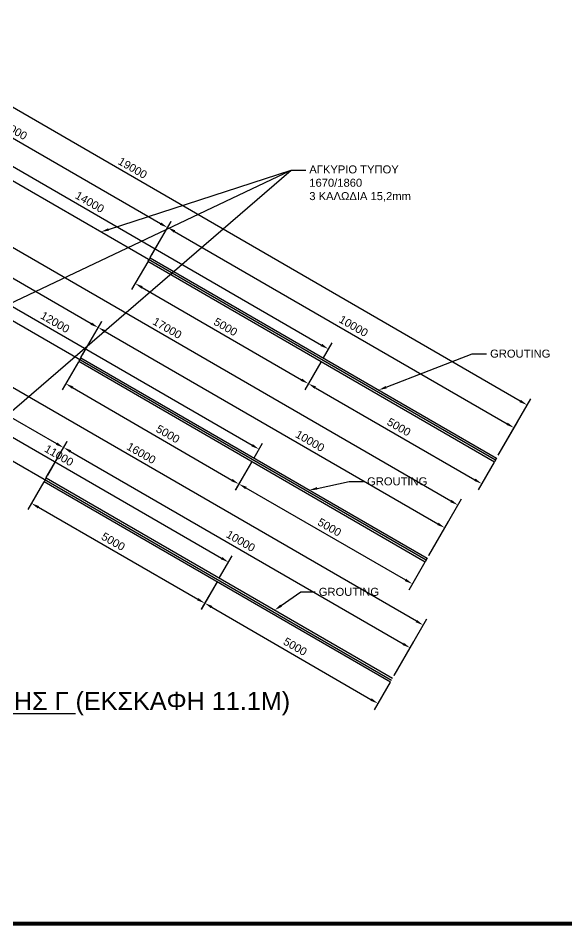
# Model space of a CAD drawing. Header units: inches. Extents: x 3 to 172, y -62 to 57.
# Drawn here: x 139.43 to 153.14, y 2.26 to 24.91 of the extents above; entities that cross this region are included whole.
import ezdxf
from ezdxf import colors
from ezdxf.entities.mleader import LeaderData, LeaderLine
from ezdxf.math import Vec2, Vec3

# ---------------------------------------------------------------- set-up
doc = ezdxf.new("R2010")
doc.units = ezdxf.units.IN
doc.header["$MEASUREMENT"] = 0
for name, color, linetype in [('BEAMS', 3, 'Continuous'), ('BORDER-1', 5, 'Continuous'), ('DETAILS', 3, 'Continuous'), ('PILES 1500', 3, 'Continuous'), ('STATICA', 3, 'Continuous'), ('TEXT', 3, 'Continuous')]:
    doc.layers.add(name, color=color, linetype=linetype)
doc.styles.add('arial greek', font='arial.ttf')
doc.styles.get("Standard").update_dxf_attribs({"font": 'arial.ttf'})
doc.styles.add('STYLE1', font='arial.ttf')
doc.styles.add('STYLE2', font='arial.ttf')
doc.dimstyles.new('1-100', dxfattribs={"dimtxt": 0.2, "dimasz": 0.2, "dimexe": 0.2, "dimexo": 0, "dimgap": 0.1, "dimtad": 1, "dimdec": 0, "dimlfac": 1000, "dimzin": 1, "dimdsep": 46, "dimtxsty": 'arial greek', "dimcen": 0.02, "dimclrd": 1, "dimclre": 1, "dimclrt": 3, "dimadec": 3, "dimazin": 0, "dimtfac": 0.1, "dimtdec": 0, "dimtmove": 0, "dimatfit": 2, "dimfxl": 1, "dimtolj": 1, "dimtzin": 0, "dimarcsym": 0})
doc.dimstyles.new('style 1', dxfattribs={"dimtxt": 0.2, "dimasz": 0.2, "dimexe": 0.18, "dimexo": 0.0625, "dimgap": 0.09, "dimtad": 1, "dimdec": 0, "dimlfac": 1000, "dimzin": 0, "dimdsep": 46, "dimtxsty": 'STYLE2', "dimcen": 0.09, "dimclrd": 1, "dimclre": 1, "dimclrt": 3, "dimadec": 3, "dimazin": 0, "dimtfac": 1, "dimtdec": 0, "dimtofl": 0, "dimtmove": 0, "dimatfit": 3, "dimfxl": 1, "dimtolj": 1, "dimtzin": 0, "dimarcsym": 0})

# ---------------------------------------------------------------- blocks, each defined once
blk = doc.blocks.new('*D122')
at = {"layer": 'DefPoints', "color": 0, "linetype": 'Continuous', "ltscale": 4, "transparency": 16777216}
for p in [(134.906, 23.384), (143.159, 19.678), (142.697, 18.879)]:
    blk.add_point(p, dxfattribs=at)
at = {"layer": 'DETAILS', "color": 1, "linetype": 'Continuous', "lineweight": -2, "ltscale": 4, "transparency": 16777216}
for p, q in [((134.937, 23.438), (135.458, 24.339)), ((135.541, 24.083), (142.986, 19.778)), ((142.729, 18.933), (143.249, 19.834))]:
    blk.add_line(p, q, dxfattribs=at)
at = {"layer": 'DETAILS', "color": 1, "linetype": 'Continuous', "ltscale": 4, "transparency": 16777216}
for points in [[(135.557, 24.112), (135.524, 24.054), (135.368, 24.183)], [(143.003, 19.807), (142.969, 19.749), (143.159, 19.678)]]:
    blk.add_solid(points, dxfattribs=at)
at = {"layer": 'DETAILS', "color": 3, "linetype": 'Continuous', "lineweight": 15, "ltscale": 4, "transparency": 16777216, "insert": (139.36, 22.097), "char_height": 0.2, "attachment_point": 5, "rotation": 329.9648, "style": 'STYLE2'}
blk.add_mtext('\\A1;9000', dxfattribs=at)
blk = doc.blocks.new('*D123')
at = {"layer": 'DefPoints', "color": 0, "linetype": 'Continuous', "ltscale": 4, "transparency": 16777216}
for p in [(142.733, 18.941), (151.818, 14.676), (151.39, 13.935)]:
    blk.add_point(p, dxfattribs=at)
at = {"layer": 'DETAILS', "color": 1, "linetype": 'Continuous', "lineweight": -2, "ltscale": 4, "transparency": 16777216}
for p, q in [((142.764, 18.995), (143.252, 19.838)), ((143.335, 19.582), (151.645, 14.776)), ((151.421, 13.989), (151.909, 14.832))]:
    blk.add_line(p, q, dxfattribs=at)
at = {"layer": 'DETAILS', "color": 1, "linetype": 'Continuous', "ltscale": 4, "transparency": 16777216}
for points in [[(143.352, 19.611), (143.318, 19.554), (143.162, 19.683)], [(151.662, 14.805), (151.629, 14.748), (151.818, 14.676)]]:
    blk.add_solid(points, dxfattribs=at)
at = {"layer": 'DETAILS', "color": 3, "linetype": 'Continuous', "lineweight": 15, "ltscale": 4, "transparency": 16777216, "insert": (147.808, 17.218), "char_height": 0.2, "attachment_point": 5, "rotation": 329.9591, "style": 'STYLE2'}
blk.add_mtext('\\A1;10000', dxfattribs=at)
blk = doc.blocks.new('*D124')
at = {"layer": 'DefPoints', "color": 0, "linetype": 'Continuous', "ltscale": 4, "transparency": 16777216}
for p in [(135.699, 24.756), (134.942, 23.446), (151.39, 13.935)]:
    blk.add_point(p, dxfattribs=at)
at = {"layer": 'DETAILS', "color": 1, "linetype": 'Continuous', "lineweight": -2, "ltscale": 4, "transparency": 16777216}
for p, q in [((134.973, 23.5), (135.789, 24.911)), ((151.974, 15.345), (135.872, 24.655)), ((151.421, 13.989), (152.237, 15.4))]:
    blk.add_line(p, q, dxfattribs=at)
at = {"layer": 'DETAILS', "color": 1, "linetype": 'Continuous', "ltscale": 4, "transparency": 16777216}
for points in [[(135.889, 24.684), (135.855, 24.627), (135.699, 24.756)], [(151.991, 15.373), (151.957, 15.316), (152.147, 15.245)]]:
    blk.add_solid(points, dxfattribs=at)
at = {"layer": 'DETAILS', "color": 3, "linetype": 'Continuous', "lineweight": 15, "ltscale": 4, "transparency": 16777216, "insert": (142.288, 21.168), "char_height": 0.2, "attachment_point": 5, "rotation": 329.9614, "style": 'STYLE2'}
blk.add_mtext('\\A1;19000', dxfattribs=at)
blk = doc.blocks.new('*D149')
at = {"layer": 'DefPoints', "color": 0, "transparency": 16777216}
for p in [(134.727, 23.396), (134.884, 23.397), (136.26, 23.396), (136.154, 23.172), (151.354, 13.873)]:
    blk.add_point(p, dxfattribs=at)
at = {"layer": 'STATICA', "color": 1, "lineweight": -2, "transparency": 16777216}
blk.add_line((135.888, 22.586), (135.515, 22.126), dxfattribs=at)
for start, end in [(338.8595, 351.102), (321.0635, 329.9615)]:
    blk.add_arc((134.885, 23.396), 1.289, start, end, dxfattribs=at)
at = {"layer": 'STATICA', "color": 1, "transparency": 16777216}
for points in [[(136.125, 23.2), (136.192, 23.194), (136.174, 23.396)], [(136.117, 22.917), (136.057, 22.946), (136.001, 22.751)]]:
    blk.add_solid(points, dxfattribs=at)
at = {"layer": 'STATICA', "color": 3, "transparency": 16777216, "insert": (135.544, 22.483), "char_height": 0.2, "attachment_point": 5, "rotation": 51.0635, "style": 'arial greek'}
blk.add_mtext('\\A1;30%%D', dxfattribs=at)
blk = doc.blocks.new('*D125')
at = {"layer": 'DefPoints', "color": 0, "linetype": 'Continuous', "ltscale": 4, "transparency": 16777216}
for p in [(134.906, 23.384), (147.18, 16.644), (147.024, 16.374)]:
    blk.add_point(p, dxfattribs=at)
at = {"layer": 'DETAILS', "color": 1, "linetype": 'Continuous', "lineweight": -2, "ltscale": 4, "transparency": 16777216}
for p, q in [((134.937, 23.438), (135.152, 23.81)), ((135.235, 23.554), (147.007, 16.744)), ((147.055, 16.428), (147.27, 16.799))]:
    blk.add_line(p, q, dxfattribs=at)
at = {"layer": 'DETAILS', "color": 1, "linetype": 'Continuous', "ltscale": 4, "transparency": 16777216}
for points in [[(135.252, 23.583), (135.218, 23.525), (135.062, 23.654)], [(147.024, 16.773), (146.99, 16.715), (147.18, 16.644)]]:
    blk.add_solid(points, dxfattribs=at)
at = {"layer": 'DETAILS', "color": 3, "linetype": 'Continuous', "lineweight": 15, "ltscale": 4, "transparency": 16777216, "insert": (141.217, 20.315), "char_height": 0.2, "attachment_point": 5, "rotation": 329.9503, "style": 'STYLE2'}
blk.add_mtext('\\A1;14000', dxfattribs=at)
blk = doc.blocks.new('*D126')
at = {"layer": 'DefPoints', "color": 0, "linetype": 'Continuous', "ltscale": 4, "transparency": 16777216}
for p in [(147.024, 16.374), (151.354, 13.873), (151.011, 13.279)]:
    blk.add_point(p, dxfattribs=at)
at = {"layer": 'DETAILS', "color": 1, "linetype": 'Continuous', "lineweight": -2, "ltscale": 4, "transparency": 16777216}
for p, q in [((146.993, 16.32), (146.591, 15.623)), ((146.854, 15.679), (150.837, 13.379)), ((151.323, 13.819), (150.921, 13.123))]:
    blk.add_line(p, q, dxfattribs=at)
at = {"layer": 'DETAILS', "color": 1, "linetype": 'Continuous', "ltscale": 4, "transparency": 16777216}
for points in [[(146.871, 15.708), (146.837, 15.65), (146.681, 15.779)], [(150.854, 13.408), (150.821, 13.35), (151.011, 13.279)]]:
    blk.add_solid(points, dxfattribs=at)
at = {"layer": 'DETAILS', "color": 3, "linetype": 'Continuous', "lineweight": 15, "ltscale": 4, "transparency": 16777216, "insert": (148.942, 14.695), "char_height": 0.2, "attachment_point": 5, "rotation": 329.9927, "style": 'STYLE2'}
blk.add_mtext('\\A1;5000', dxfattribs=at)
blk = doc.blocks.new('*D127')
at = {"layer": 'DefPoints', "color": 0, "linetype": 'Continuous', "ltscale": 4, "transparency": 16777216}
for p in [(142.697, 18.879), (147.024, 16.374), (146.679, 15.778)]:
    blk.add_point(p, dxfattribs=at)
at = {"layer": 'DETAILS', "color": 1, "linetype": 'Continuous', "lineweight": -2, "ltscale": 4, "transparency": 16777216}
for p, q in [((142.666, 18.825), (142.262, 18.128)), ((142.525, 18.183), (146.506, 15.878)), ((146.993, 16.32), (146.589, 15.622))]:
    blk.add_line(p, q, dxfattribs=at)
at = {"layer": 'DETAILS', "color": 1, "linetype": 'Continuous', "ltscale": 4, "transparency": 16777216}
for points in [[(142.542, 18.212), (142.509, 18.154), (142.352, 18.283)], [(146.522, 15.907), (146.489, 15.849), (146.679, 15.778)]]:
    blk.add_solid(points, dxfattribs=at)
at = {"layer": 'DETAILS', "color": 3, "linetype": 'Continuous', "lineweight": 15, "ltscale": 4, "transparency": 16777216, "insert": (144.612, 17.197), "char_height": 0.2, "attachment_point": 5, "rotation": 329.9229, "style": 'STYLE2'}
blk.add_mtext('\\A1;5000', dxfattribs=at)
blk = doc.blocks.new('*D130')
at = {"layer": 'DefPoints', "color": 0, "linetype": 'Continuous', "ltscale": 4, "transparency": 16777216}
for p in [(134.906, 19.884), (141.428, 17.179), (140.966, 16.381)]:
    blk.add_point(p, dxfattribs=at)
at = {"layer": 'DETAILS', "color": 1, "linetype": 'Continuous', "lineweight": -2, "ltscale": 4, "transparency": 16777216}
for p, q in [((134.937, 19.938), (135.458, 20.839)), ((135.541, 20.583), (141.255, 17.279)), ((140.997, 16.435), (141.518, 17.335))]:
    blk.add_line(p, q, dxfattribs=at)
at = {"layer": 'DETAILS', "color": 1, "linetype": 'Continuous', "ltscale": 4, "transparency": 16777216}
for points in [[(135.557, 20.611), (135.524, 20.554), (135.368, 20.683)], [(141.271, 17.308), (141.238, 17.25), (141.428, 17.179)]]:
    blk.add_solid(points, dxfattribs=at)
at = {"layer": 'DETAILS', "color": 3, "linetype": 'Continuous', "lineweight": 15, "ltscale": 4, "transparency": 16777216, "insert": (138.494, 19.097), "char_height": 0.2, "attachment_point": 5, "rotation": 329.9658, "style": 'STYLE2'}
blk.add_mtext('\\A1;7000', dxfattribs=at)
blk = doc.blocks.new('*D131')
at = {"layer": 'DefPoints', "color": 0, "linetype": 'Continuous', "ltscale": 4, "transparency": 16777216}
for p in [(141.002, 16.442), (150.087, 12.177), (149.658, 11.436)]:
    blk.add_point(p, dxfattribs=at)
at = {"layer": 'DETAILS', "color": 1, "linetype": 'Continuous', "lineweight": -2, "ltscale": 4, "transparency": 16777216}
for p, q in [((141.033, 16.496), (141.52, 17.339)), ((141.604, 17.083), (149.914, 12.278)), ((149.69, 11.49), (150.177, 12.333))]:
    blk.add_line(p, q, dxfattribs=at)
at = {"layer": 'DETAILS', "color": 1, "linetype": 'Continuous', "ltscale": 4, "transparency": 16777216}
for points in [[(141.62, 17.112), (141.587, 17.055), (141.43, 17.184)], [(149.931, 12.306), (149.897, 12.249), (150.087, 12.177)]]:
    blk.add_solid(points, dxfattribs=at)
at = {"layer": 'DETAILS', "color": 3, "linetype": 'Continuous', "lineweight": 15, "ltscale": 4, "transparency": 16777216, "insert": (146.721, 14.346), "char_height": 0.2, "attachment_point": 5, "rotation": 329.9591, "style": 'STYLE2'}
blk.add_mtext('\\A1;10000', dxfattribs=at)
blk = doc.blocks.new('*D132')
at = {"layer": 'DefPoints', "color": 0, "linetype": 'Continuous', "ltscale": 4, "transparency": 16777216}
for p in [(135.699, 21.256), (134.942, 19.946), (149.658, 11.436)]:
    blk.add_point(p, dxfattribs=at)
at = {"layer": 'DETAILS', "color": 1, "linetype": 'Continuous', "lineweight": -2, "ltscale": 4, "transparency": 16777216}
for p, q in [((134.973, 20), (135.789, 21.411)), ((150.242, 12.846), (135.872, 21.155)), ((149.69, 11.49), (150.506, 12.901))]:
    blk.add_line(p, q, dxfattribs=at)
at = {"layer": 'DETAILS', "color": 1, "linetype": 'Continuous', "ltscale": 4, "transparency": 16777216}
for points in [[(135.889, 21.184), (135.855, 21.127), (135.699, 21.256)], [(150.259, 12.875), (150.226, 12.817), (150.416, 12.746)]]:
    blk.add_solid(points, dxfattribs=at)
at = {"layer": 'DETAILS', "color": 3, "linetype": 'Continuous', "lineweight": 15, "ltscale": 4, "transparency": 16777216, "insert": (143.153, 17.167), "char_height": 0.2, "attachment_point": 5, "rotation": 329.9614, "style": 'STYLE2'}
blk.add_mtext('\\A1;17000', dxfattribs=at)
blk = doc.blocks.new('*D151')
at = {"layer": 'DefPoints', "color": 0, "transparency": 16777216}
for p in [(134.727, 19.896), (134.884, 19.897), (136.26, 19.896), (136.154, 19.672), (149.623, 11.374)]:
    blk.add_point(p, dxfattribs=at)
at = {"layer": 'STATICA', "color": 1, "lineweight": -2, "transparency": 16777216}
blk.add_line((135.888, 19.086), (135.515, 18.626), dxfattribs=at)
for start, end in [(338.8595, 351.102), (321.0635, 329.9615)]:
    blk.add_arc((134.885, 19.896), 1.289, start, end, dxfattribs=at)
at = {"layer": 'STATICA', "color": 1, "transparency": 16777216}
for points in [[(136.125, 19.7), (136.192, 19.694), (136.174, 19.896)], [(136.117, 19.417), (136.057, 19.446), (136.001, 19.251)]]:
    blk.add_solid(points, dxfattribs=at)
at = {"layer": 'STATICA', "color": 3, "transparency": 16777216, "insert": (135.544, 18.983), "char_height": 0.2, "attachment_point": 5, "rotation": 51.0635, "style": 'arial greek'}
blk.add_mtext('\\A1;30%%D', dxfattribs=at)
blk = doc.blocks.new('*D133')
at = {"layer": 'DefPoints', "color": 0, "linetype": 'Continuous', "ltscale": 4, "transparency": 16777216}
for p in [(134.906, 19.884), (145.446, 14.141), (145.29, 13.871)]:
    blk.add_point(p, dxfattribs=at)
at = {"layer": 'DETAILS', "color": 1, "linetype": 'Continuous', "lineweight": -2, "ltscale": 4, "transparency": 16777216}
for p, q in [((134.937, 19.938), (135.152, 20.31)), ((135.235, 20.054), (145.273, 14.241)), ((145.322, 13.925), (145.537, 14.296))]:
    blk.add_line(p, q, dxfattribs=at)
at = {"layer": 'DETAILS', "color": 1, "linetype": 'Continuous', "ltscale": 4, "transparency": 16777216}
for points in [[(135.252, 20.083), (135.219, 20.025), (135.062, 20.154)], [(145.29, 14.27), (145.257, 14.212), (145.446, 14.141)]]:
    blk.add_solid(points, dxfattribs=at)
at = {"layer": 'DETAILS', "color": 3, "linetype": 'Continuous', "lineweight": 15, "ltscale": 4, "transparency": 16777216, "insert": (140.351, 17.314), "char_height": 0.2, "attachment_point": 5, "rotation": 329.9258, "style": 'STYLE2'}
blk.add_mtext('\\A1;12000', dxfattribs=at)
blk = doc.blocks.new('*D134')
at = {"layer": 'DefPoints', "color": 0, "linetype": 'Continuous', "ltscale": 4, "transparency": 16777216}
for p in [(145.29, 13.871), (149.623, 11.374), (149.278, 10.776)]:
    blk.add_point(p, dxfattribs=at)
at = {"layer": 'DETAILS', "color": 1, "linetype": 'Continuous', "lineweight": -2, "ltscale": 4, "transparency": 16777216}
for p, q in [((145.259, 13.817), (144.856, 13.117)), ((145.119, 13.173), (149.105, 10.876)), ((149.591, 11.32), (149.188, 10.62))]:
    blk.add_line(p, q, dxfattribs=at)
at = {"layer": 'DETAILS', "color": 1, "linetype": 'Continuous', "ltscale": 4, "transparency": 16777216}
for points in [[(145.135, 13.202), (145.102, 13.144), (144.945, 13.273)], [(149.121, 10.905), (149.088, 10.847), (149.278, 10.776)]]:
    blk.add_solid(points, dxfattribs=at)
at = {"layer": 'DETAILS', "color": 3, "linetype": 'Continuous', "lineweight": 15, "ltscale": 4, "transparency": 16777216, "insert": (147.208, 12.191), "char_height": 0.2, "attachment_point": 5, "rotation": 330.047, "style": 'STYLE2'}
blk.add_mtext('\\A1;5000', dxfattribs=at)
blk = doc.blocks.new('*D135')
at = {"layer": 'DefPoints', "color": 0, "linetype": 'Continuous', "ltscale": 4, "transparency": 16777216}
for p in [(140.966, 16.381), (145.29, 13.871), (144.942, 13.27)]:
    blk.add_point(p, dxfattribs=at)
at = {"layer": 'DETAILS', "color": 1, "linetype": 'Continuous', "lineweight": -2, "ltscale": 4, "transparency": 16777216}
for p, q in [((140.935, 16.327), (140.527, 15.624)), ((140.79, 15.68), (144.769, 13.371)), ((145.259, 13.817), (144.851, 13.115))]:
    blk.add_line(p, q, dxfattribs=at)
at = {"layer": 'DETAILS', "color": 1, "linetype": 'Continuous', "ltscale": 4, "transparency": 16777216}
for points in [[(140.807, 15.708), (140.774, 15.651), (140.617, 15.78)], [(144.785, 13.399), (144.752, 13.342), (144.942, 13.27)]]:
    blk.add_solid(points, dxfattribs=at)
at = {"layer": 'DETAILS', "color": 3, "linetype": 'Continuous', "lineweight": 15, "ltscale": 4, "transparency": 16777216, "insert": (143.169, 14.521), "char_height": 0.2, "attachment_point": 5, "rotation": 329.8685, "style": 'STYLE2'}
blk.add_mtext('\\A1;5000', dxfattribs=at)
blk = doc.blocks.new('*D102')
at = {"layer": 'DefPoints', "color": 0, "linetype": 'Continuous', "ltscale": 4, "transparency": 16777216}
for p in [(134.906, 16.384), (140.562, 14.18), (140.1, 13.381)]:
    blk.add_point(p, dxfattribs=at)
at = {"layer": 'DETAILS', "color": 1, "linetype": 'Continuous', "lineweight": -2, "ltscale": 4, "transparency": 16777216}
for p, q in [((134.937, 16.438), (135.458, 17.339)), ((135.541, 17.083), (140.389, 14.28)), ((140.132, 13.435), (140.652, 14.336))]:
    blk.add_line(p, q, dxfattribs=at)
at = {"layer": 'DETAILS', "color": 1, "linetype": 'Continuous', "ltscale": 4, "transparency": 16777216}
for points in [[(135.557, 17.112), (135.524, 17.054), (135.368, 17.183)], [(140.406, 14.309), (140.372, 14.251), (140.562, 14.18)]]:
    blk.add_solid(points, dxfattribs=at)
at = {"layer": 'DETAILS', "color": 3, "linetype": 'Continuous', "lineweight": 15, "ltscale": 4, "transparency": 16777216, "insert": (138.061, 15.848), "char_height": 0.2, "attachment_point": 5, "rotation": 329.9665, "style": 'STYLE2'}
blk.add_mtext('\\A1;6000', dxfattribs=at)
blk = doc.blocks.new('*D103')
at = {"layer": 'DefPoints', "color": 0, "linetype": 'Continuous', "ltscale": 4, "transparency": 16777216}
for p in [(140.136, 13.443), (149.221, 9.178), (148.793, 8.437)]:
    blk.add_point(p, dxfattribs=at)
at = {"layer": 'DETAILS', "color": 1, "linetype": 'Continuous', "lineweight": -2, "ltscale": 4, "transparency": 16777216}
for p, q in [((140.167, 13.497), (140.655, 14.34)), ((140.738, 14.084), (149.048, 9.278)), ((148.824, 8.491), (149.311, 9.334))]:
    blk.add_line(p, q, dxfattribs=at)
at = {"layer": 'DETAILS', "color": 1, "linetype": 'Continuous', "ltscale": 4, "transparency": 16777216}
for points in [[(140.754, 14.113), (140.721, 14.055), (140.565, 14.184)], [(149.065, 9.307), (149.031, 9.249), (149.221, 9.178)]]:
    blk.add_solid(points, dxfattribs=at)
at = {"layer": 'DETAILS', "color": 3, "linetype": 'Continuous', "lineweight": 15, "ltscale": 4, "transparency": 16777216, "insert": (144.989, 11.847), "char_height": 0.2, "attachment_point": 5, "rotation": 329.9591, "style": 'STYLE2'}
blk.add_mtext('\\A1;10000', dxfattribs=at)
blk = doc.blocks.new('*D104')
at = {"layer": 'DefPoints', "color": 0, "linetype": 'Continuous', "ltscale": 4, "transparency": 16777216}
for p in [(135.699, 17.756), (134.942, 16.446), (148.793, 8.437)]:
    blk.add_point(p, dxfattribs=at)
at = {"layer": 'DETAILS', "color": 1, "linetype": 'Continuous', "lineweight": -2, "ltscale": 4, "transparency": 16777216}
for p, q in [((134.973, 16.5), (135.789, 17.911)), ((149.377, 9.846), (135.872, 17.655)), ((148.824, 8.491), (149.64, 9.902))]:
    blk.add_line(p, q, dxfattribs=at)
at = {"layer": 'DETAILS', "color": 1, "linetype": 'Continuous', "ltscale": 4, "transparency": 16777216}
for points in [[(135.889, 17.684), (135.855, 17.627), (135.699, 17.756)], [(149.393, 9.875), (149.36, 9.818), (149.55, 9.746)]]:
    blk.add_solid(points, dxfattribs=at)
at = {"layer": 'DETAILS', "color": 3, "linetype": 'Continuous', "lineweight": 15, "ltscale": 4, "transparency": 16777216, "insert": (142.504, 14.042), "char_height": 0.2, "attachment_point": 5, "rotation": 329.9614, "style": 'STYLE2'}
blk.add_mtext('\\A1;16000', dxfattribs=at)
blk = doc.blocks.new('*D146')
at = {"layer": 'DefPoints', "color": 0, "transparency": 16777216}
for p in [(134.727, 16.396), (134.884, 16.397), (136.26, 16.396), (136.154, 16.172), (148.757, 8.375)]:
    blk.add_point(p, dxfattribs=at)
at = {"layer": 'STATICA', "color": 1, "lineweight": -2, "transparency": 16777216}
blk.add_line((135.888, 15.586), (135.515, 15.126), dxfattribs=at)
for start, end in [(338.8595, 351.102), (321.0635, 329.9615)]:
    blk.add_arc((134.885, 16.396), 1.289, start, end, dxfattribs=at)
at = {"layer": 'STATICA', "color": 1, "transparency": 16777216}
for points in [[(136.125, 16.2), (136.192, 16.194), (136.174, 16.396)], [(136.117, 15.917), (136.057, 15.946), (136.001, 15.751)]]:
    blk.add_solid(points, dxfattribs=at)
at = {"layer": 'STATICA', "color": 3, "transparency": 16777216, "insert": (135.544, 15.483), "char_height": 0.2, "attachment_point": 5, "rotation": 51.0635, "style": 'arial greek'}
blk.add_mtext('\\A1;30%%D', dxfattribs=at)
blk = doc.blocks.new('*D105')
at = {"layer": 'DefPoints', "color": 0, "linetype": 'Continuous', "ltscale": 4, "transparency": 16777216}
for p in [(134.906, 16.384), (144.683, 11.319), (144.431, 10.883)]:
    blk.add_point(p, dxfattribs=at)
at = {"layer": 'DETAILS', "color": 1, "linetype": 'Continuous', "lineweight": -2, "ltscale": 4, "transparency": 16777216}
for p, q in [((134.937, 16.438), (135.248, 16.977)), ((135.331, 16.721), (144.51, 11.419)), ((144.462, 10.937), (144.773, 11.475))]:
    blk.add_line(p, q, dxfattribs=at)
at = {"layer": 'DETAILS', "color": 1, "linetype": 'Continuous', "ltscale": 4, "transparency": 16777216}
for points in [[(135.348, 16.75), (135.315, 16.692), (135.158, 16.821)], [(144.527, 11.448), (144.494, 11.391), (144.683, 11.319)]]:
    blk.add_solid(points, dxfattribs=at)
at = {"layer": 'DETAILS', "color": 3, "linetype": 'Continuous', "lineweight": 15, "ltscale": 4, "transparency": 16777216, "insert": (140.45, 13.986), "char_height": 0.2, "attachment_point": 5, "rotation": 329.9913, "style": 'STYLE2'}
blk.add_mtext('\\A1;11000', dxfattribs=at)
blk = doc.blocks.new('*D106')
at = {"layer": 'DefPoints', "color": 0, "linetype": 'Continuous', "ltscale": 4, "transparency": 16777216}
for p in [(144.431, 10.883), (148.757, 8.375), (148.417, 7.788)]:
    blk.add_point(p, dxfattribs=at)
at = {"layer": 'DETAILS', "color": 1, "linetype": 'Continuous', "lineweight": -2, "ltscale": 4, "transparency": 16777216}
for p, q in [((144.4, 10.829), (144.001, 10.141)), ((144.264, 10.196), (148.244, 7.889)), ((148.726, 8.321), (148.327, 7.633))]:
    blk.add_line(p, q, dxfattribs=at)
at = {"layer": 'DETAILS', "color": 1, "linetype": 'Continuous', "ltscale": 4, "transparency": 16777216}
for points in [[(144.281, 10.225), (144.247, 10.167), (144.091, 10.296)], [(148.261, 7.918), (148.227, 7.86), (148.417, 7.788)]]:
    blk.add_solid(points, dxfattribs=at)
at = {"layer": 'DETAILS', "color": 3, "linetype": 'Continuous', "lineweight": 15, "ltscale": 4, "transparency": 16777216, "insert": (146.35, 9.209), "char_height": 0.2, "attachment_point": 5, "rotation": 329.8957, "style": 'STYLE2'}
blk.add_mtext('\\A1;5000', dxfattribs=at)
blk = doc.blocks.new('*D107')
at = {"layer": 'DefPoints', "color": 0, "linetype": 'Continuous', "ltscale": 4, "transparency": 16777216}
for p in [(140.1, 13.381), (144.431, 10.883), (144.091, 10.293)]:
    blk.add_point(p, dxfattribs=at)
at = {"layer": 'DETAILS', "color": 1, "linetype": 'Continuous', "lineweight": -2, "ltscale": 4, "transparency": 16777216}
for p, q in [((140.069, 13.327), (139.67, 12.635)), ((139.933, 12.691), (143.917, 10.393)), ((144.4, 10.829), (144.001, 10.137))]:
    blk.add_line(p, q, dxfattribs=at)
at = {"layer": 'DETAILS', "color": 1, "linetype": 'Continuous', "ltscale": 4, "transparency": 16777216}
for points in [[(139.95, 12.72), (139.917, 12.662), (139.76, 12.791)], [(143.934, 10.421), (143.901, 10.364), (144.091, 10.293)]]:
    blk.add_solid(points, dxfattribs=at)
at = {"layer": 'DETAILS', "color": 3, "linetype": 'Continuous', "lineweight": 15, "ltscale": 4, "transparency": 16777216, "insert": (141.805, 11.833), "char_height": 0.2, "attachment_point": 5, "rotation": 330.0198, "style": 'STYLE2'}
blk.add_mtext('\\A1;5000', dxfattribs=at)

msp = doc.modelspace()

# ---------------------------------------------------------------- linework, layer by layer
at = {"layer": 'BORDER-1', "color": 2}
for p, q in [((95.2886, 2.2927), (172.1673, 2.2927)), ((95.3236, 2.3277), (172.1323, 2.3277)), ((95.2536, 2.2577), (172.2023, 2.2577))]:
    msp.add_line(p, q, dxfattribs=at)
at = {"layer": 'PILES 1500', "color": 3, "linetype": 'Continuous'}
for points in [[(142.7223, 18.9225), (142.6723, 18.8359)], [(140.9909, 16.4237), (140.9409, 16.3371)], [(140.1252, 13.4243), (140.0752, 13.3376)]]:
    msp.add_lwpolyline(points, dxfattribs=at)
at = {"layer": 'TEXT', "linetype": 'Continuous'}
for p, q in [((134.884, 23.3968), (151.354, 13.8731)), ((134.884, 19.8968), (149.6226, 11.3743)), ((134.884, 16.3968), (148.7569, 8.3748))]:
    msp.add_line(p, q, dxfattribs=at)
at = {"layer": 'TEXT', "color": 3, "linetype": 'Continuous'}
for p, q in [((142.6723, 18.8359), (151.3289, 13.8298)), ((142.7223, 18.9225), (151.379, 13.9163)), ((140.9409, 16.3371), (149.5975, 11.3309)), ((140.9909, 16.4237), (149.6476, 11.4175)), ((140.1252, 13.4243), (148.7819, 8.4181)), ((140.0752, 13.3376), (148.7318, 8.3315))]:
    msp.add_line(p, q, dxfattribs=at)
at = {"layer": 'TEXT', "linetype": 'Continuous'}
for points in [[(151.379, 13.9163), (151.329, 13.8297)], [(149.6476, 11.4175), (149.5976, 11.3309)]]:
    msp.add_lwpolyline(points, dxfattribs=at)

# ---------------------------------------------------------------- texts
at = {"layer": 'BEAMS', "color": 2, "style": 'STYLE1'}
msp.add_text('%%UΤΟΙΧΟΣ ΑΝΤΙΣΤΗΡΙΞΗΣ Γ %%U(ΕΚΣΚΑΦΗ 11.1Μ)', height=0.45, dxfattribs=at).set_placement((133.1446, 7.6277))

# ---------------------------------------------------------------- dimensions: what is measured, and where the dimension line sits
at = {"layer": 'DETAILS', "linetype": 'Continuous', "lineweight": 15, "ltscale": 4}
for base, p1, p2, angle, picture, middle in [((135.6989, 24.7556), (151.3896, 13.9348), (134.9415, 23.4458), 149.96143, '*D124', (142.1916, 21.0012)), ((135.6989, 21.2556), (149.6582, 11.4359), (134.9415, 19.9458), 149.96143, '*D132', (143.0572, 17.0006)), ((151.8185, 14.6763), (142.733, 18.9409), (151.3896, 13.9348), 329.95906, '*D123', (147.7115, 17.0514)), ((146.6789, 15.7777), (142.6974, 18.8795), (147.0241, 16.3737), 329.92285, '*D127', (144.5155, 17.0305)), ((135.6989, 17.7556), (148.7926, 8.4365), (134.9415, 16.4458), 149.96143, '*D104', (142.408, 13.8761)), ((150.087, 12.1774), (141.0016, 16.4421), (149.6582, 11.4359), 329.95906, '*D131', (146.6244, 14.1799)), ((144.6834, 11.3194), (134.9059, 16.3842), (144.4312, 10.8828), 329.99131, '*D105', (140.3537, 13.82)), ((144.9416, 13.2702), (140.9661, 16.3806), (145.2902, 13.8708), 329.86846, '*D135', (143.0726, 14.355)), ((149.2213, 9.1779), (140.1359, 13.4427), (148.7926, 8.4365), 329.95906, '*D103', (144.893, 11.681)), ((144.0907, 10.2926), (140.1004, 13.3812), (144.4312, 10.8828), 330.01983, '*D107', (141.7088, 11.6667))]:
    dim = msp.add_linear_dim(base=base, p1=p1, p2=p2, angle=angle, dimstyle='style 1', dxfattribs=at)
    dim.commit()
    dim.dimension.update_dxf_attribs({"geometry": picture, "text_midpoint": middle, "dimtype": 161})
for p1, p2, distance, picture, middle in [((134.9059, 23.3842), (142.6974, 18.8794), 0.9225, '*D122', (139.3596, 22.0967)), ((134.9059, 23.3842), (147.0241, 16.3737), 0.3118, '*D125', (141.2173, 20.3152)), ((134.9059, 19.8842), (140.966, 16.3805), 0.9224, '*D130', (138.4938, 19.0972)), ((134.9059, 19.8842), (145.2902, 13.8708), 0.3118, '*D133', (140.3506, 17.3136)), ((134.9059, 16.3842), (140.1003, 13.3811), 0.9225, '*D102', (138.061, 15.8476)), ((147.0241, 16.3737), (151.354, 13.8731), -0.6865, '*D126', (148.9418, 14.6953)), ((145.2902, 13.8708), (149.6226, 11.3743), -0.6906, '*D134', (147.2075, 12.1907)), ((144.4312, 10.8828), (148.7569, 8.3748), -0.6779, '*D106', (146.3504, 9.2086))]:
    dim = msp.add_aligned_dim(p1=p1, p2=p2, distance=distance, dimstyle='style 1', dxfattribs=at)
    dim.commit()
    dim.dimension.update_dxf_attribs({"geometry": picture, "text_midpoint": middle})
at = {"layer": 'STATICA'}
for base, line1, line2, picture, middle in [((136.1543, 23.1722), ((134.884, 23.3968), (151.354, 13.8731)), ((134.727, 23.3963), (136.2604, 23.3963)), '*D149', (135.5442, 22.4829)), ((136.1543, 19.6722), ((134.884, 19.8968), (149.6226, 11.3743)), ((134.727, 19.8963), (136.2604, 19.8963)), '*D151', (135.5442, 18.9829)), ((136.1543, 16.1722), ((134.884, 16.3968), (148.7569, 8.3748)), ((134.727, 16.3963), (136.2604, 16.3963)), '*D146', (135.5442, 15.4829))]:
    dim = msp.add_angular_dim_2l(base=base, line1=line1, line2=line2, text='30%%D', dimstyle='1-100', override={"dimfxl": 0.18, "dimarcsym": 1}, dxfattribs=at)
    dim.commit()
    dim.dimension.update_dxf_attribs({"geometry": picture, "text_midpoint": middle})

# ---------------------------------------------------------------- leaders
at = {"layer": 'BEAMS', "ltscale": 100}
ml = msp.add_multileader_mtext('Standard', dxfattribs=at)
ml.set_content('', color=3, style='STYLE1')
ml.set_leader_properties(color=1)
ml.build(insert=Vec2(0, 0))
ml.multileader.update_dxf_attribs({"dogleg_length": 0.36, "arrow_head_size": 0.2})
ctx = ml.context
ctx.base_point, ctx.char_height, ctx.arrow_head_size, ctx.landing_gap_size, ctx.plane_origin = Vec3(146.6128, 21.1125), 0.2, 0.2, 0.09, Vec3(138.4143, 14.3554)
notes = []
notes.append((ctx, [(0, (1, 1, 0), (146.2528, 21.1125), (1, 0), 0.36, [(0, [(138.4143, 14.3554)], 0, [])])]))
ctx.mtext.insert, ctx.mtext.flow_direction = Vec3(146.7028, 21.2125), 5
ml = msp.add_multileader_mtext('Standard', dxfattribs=at)
ml.set_content('', color=3, style='STYLE1')
ml.set_leader_properties(color=1)
ml.build(insert=Vec2(0, 0))
ml.multileader.update_dxf_attribs({"dogleg_length": 0.36, "arrow_head_size": 0.2})
ctx = ml.context
ctx.base_point, ctx.char_height, ctx.arrow_head_size, ctx.landing_gap_size, ctx.plane_origin = Vec3(146.6128, 21.1125), 0.2, 0.2, 0.09, Vec3(138.8527, 17.6019)
notes.append((ctx, [(0, (1, 1, 0), (146.2528, 21.1125), (1, 0), 0.36, [(0, [(138.8527, 17.6019)], 0, [])])]))
ctx.mtext.insert, ctx.mtext.flow_direction = Vec3(146.7028, 21.2125), 5
at = {"layer": 'DETAILS', "linetype": 'Continuous', "lineweight": 15, "ltscale": 4}
ml = msp.add_multileader_mtext('Standard', dxfattribs=at)
ml.set_content('GROUTING', color=3)
ml.set_leader_properties(color=1)
ml.build(insert=Vec2(0, 0))
ml.multileader.update_dxf_attribs({"dogleg_length": 0.36, "arrow_head_size": 0.2})
ctx = ml.context
ctx.base_point, ctx.char_height, ctx.arrow_head_size, ctx.landing_gap_size, ctx.plane_origin = Vec3(151.1302, 16.528), 0.2, 0.2, 0.09, Vec3(149.0284, 15.2851)
notes.append((ctx, [(0, (1, 1, 0), (150.7702, 16.528), (1, 0), 0.36, [(0, [(148.4357, 15.6185)], 0, [])])]))
ctx.mtext.insert, ctx.mtext.flow_direction = Vec3(151.2202, 16.6297), 5
ml = msp.add_multileader_mtext('Standard', dxfattribs=at)
ml.set_content('GROUTING', color=3)
ml.set_leader_properties(color=1)
ml.build(insert=Vec2(0, 0))
ml.multileader.update_dxf_attribs({"dogleg_length": 0.36, "arrow_head_size": 0.2})
ctx = ml.context
ctx.base_point, ctx.char_height, ctx.arrow_head_size, ctx.landing_gap_size, ctx.plane_origin = Vec3(148.0564, 13.3371), 0.2, 0.2, 0.09, Vec3(149.0284, 11.7851)
notes.append((ctx, [(0, (1, 1, 0), (147.6964, 13.3371), (1, 0), 0.36, [(0, [(146.7043, 13.1196)], 0, [])])]))
ctx.mtext.insert, ctx.mtext.flow_direction = Vec3(148.1464, 13.4388), 5
ml = msp.add_multileader_mtext('Standard', dxfattribs=at)
ml.set_content('GROUTING', color=3)
ml.set_leader_properties(color=1)
ml.build(insert=Vec2(0, 0))
ml.multileader.update_dxf_attribs({"dogleg_length": 0.36, "arrow_head_size": 0.2})
ctx = ml.context
ctx.base_point, ctx.char_height, ctx.arrow_head_size, ctx.landing_gap_size, ctx.plane_origin = Vec3(146.8496, 10.5766), 0.2, 0.2, 0.09, Vec3(149.0284, 8.2851)
notes.append((ctx, [(0, (1, 1, 0), (146.4896, 10.5766), (1, 0), 0.36, [(0, [(145.8386, 10.1202)], 0, [])])]))
ctx.mtext.insert, ctx.mtext.flow_direction = Vec3(146.9396, 10.6783), 5
at = {"layer": 'TEXT', "linetype": 'Continuous'}
ml = msp.add_multileader_mtext('Standard', dxfattribs=at)
ml.set_content('\\A1;{\\fArial|b0|i0|c161|p34;ΑΓΚΥΡΙΟ ΤΥΠΟΥ\\P1}6{\\fArial|b0|i0|c161|p34;70/1}86{\\fArial|b0|i0|c161|p34;0\\P}3 {\\fArial|b0|i0|c161|p34;ΚΑΛΩΔΙΑ 15,}2{\\fArial|b0|i0|c161|p34;mm}', color=3, style='STYLE1')
ml.set_leader_properties(color=1)
ml.build(insert=Vec2(0, 0))
ml.multileader.update_dxf_attribs({"dogleg_length": 0.36, "arrow_head_size": 0.2})
ctx = ml.context
ctx.base_point, ctx.char_height, ctx.arrow_head_size, ctx.landing_gap_size, ctx.plane_origin = Vec3(146.6128, 21.1125), 0.2, 0.2, 0.09, Vec3(142.9664, 18.7164)
notes.append((ctx, [(1, (1, 1, 0), (146.2528, 21.1125), (1, 0), 0.36, [(0, [(141.4988, 19.5718)], 0, [])])]))
ctx.mtext.insert, ctx.mtext.flow_direction = Vec3(146.7028, 21.2323), 5
for ctx, leaders in notes:
    for number, flags, end, landing, length, lines in leaders:
        leader = LeaderData()
        leader.index, (leader.has_last_leader_line, leader.has_dogleg_vector, leader.attachment_direction) = number, flags
        leader.last_leader_point, leader.dogleg_vector, leader.dogleg_length = Vec3(end), Vec3(landing), length
        for number, points, colour, breaks in lines:
            line = LeaderLine()
            line.index, line.vertices, line.color, line.breaks = number, Vec3.list(points), colors.encode_raw_color(colour), breaks
            leader.lines.append(line)
        ctx.leaders.append(leader)

doc.saveas('drawing.dxf')
